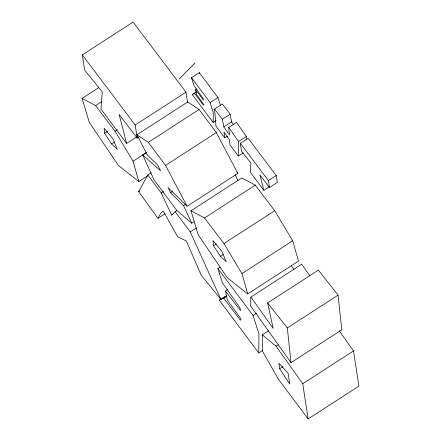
<?xml version="1.0" encoding="UTF-8"?>
<svg xmlns="http://www.w3.org/2000/svg" width="441" height="441" viewBox="0 0 441 441"><rect width="100%" height="100%" fill="white"/><g stroke="black" fill="none" stroke-linecap="round" stroke-linejoin="round"><path stroke-width="0.66" d="M215.952 120.702L213.168 122.504L213.262 112.433L210.125 102.61L191.488 77.704L199.288 72.66L217.926 97.566L220.434 105.427M262.797 350.319L258.762 352.932L258.933 333.953L253.024 315.447L217.898 268.514L220.208 267.02M243.322 152.806L238.305 156.048L238.509 141.539L228.725 127.443L236.525 122.4L246.304 136.495L246.26 139.791M250.879 297.091L250.659 306.076L291.027 362.667L341.786 329.835L338.076 295.134L318.391 270.124L267.632 302.95L273.172 328.363L250.879 297.091L301.644 264.258L310.001 275.983M151.257 172.723L147.801 174.967L138.661 191.653L157.972 218.339L160.221 214.028L163.231 210.98L177.69 236.883L186.35 240.946L201.239 275.261L220.974 299.5L226.74 295.773M179.305 78.961L195.087 62.909M147.801 174.967L161.235 193.075L171.676 215.109L175.149 211.73L176.88 210.611M136.423 137.041L126.622 143.386L100.956 109.092L102.262 91.91L84.661 70.036L82.34 54.882L133.105 22.05L185.975 92.175L187.579 102.643M147.498 175.97L138.843 181.565L118.414 165.441L89.303 122.4L82.098 98.426L98.828 87.61M82.098 98.426L95.631 105.614L101.397 101.888M104.6 133.325L104.104 128.199L112.846 138.755L117.383 149.394L111.529 143.948L104.6 133.325L107.488 131.457M95.631 105.614L115.057 131.214L117.367 129.72M138.943 136.969L137.217 138.088L135.211 125.007L185.975 92.175M111.529 143.948L114.417 142.085M213.168 122.504L192.21 94.495L194.624 93.475L203.406 105.167L203.83 104.583L196.532 94.468L195.501 89.699L196.614 88.977M192.21 94.495L196.107 91.976M194.624 93.475L196.295 92.395M146.798 152.332L142.757 154.945L160.585 170.805L157.487 164.741L147.415 155.177L136.936 134.792L187.701 101.959L199.062 109.506L216.338 132.592L237.87 173.412L187.105 206.245L168.12 187.623L170.546 192.673L183.539 205.655L191.752 223.179L194.057 221.685M136.936 134.792L148.303 142.338L199.062 109.506M210.125 102.61L217.926 97.566M138.843 181.565L133.055 161.252L146.324 152.669M227.589 136.032L224.805 137.835L216.007 126.258L214.585 109.043L222.385 103.999L230.185 114.23L231.63 121.898L233.526 124.588M228.725 127.443L229.518 135.007L223.83 126.942L222.385 119.274L230.185 114.23M223.83 126.942L231.63 121.898M187.105 206.245L165.573 165.419L216.338 132.592M138.661 191.653L139.814 190.903M238.509 141.539L246.304 136.495M161.235 193.075L163.539 191.587M263.856 190.314L250.24 172.117L250.929 162.999L241.591 151.39L240.356 143.347L248.156 138.303L276.215 175.518L277.279 182.458L269.479 187.502L259.87 174.945L263.856 190.314L269.429 186.708M170.546 192.673L172.277 191.554M157.972 218.339L164.895 213.857M183.539 205.655L185.27 204.536M171.676 215.109L172.828 214.365M190.981 210.776L241.745 177.944L255.278 185.137L274.704 210.732L292.703 240.769L298.491 261.083L247.726 293.915L227.297 277.786L198.185 234.75L190.981 210.776L204.514 217.964L223.94 243.564L241.938 273.602L247.726 293.915M204.514 217.964L255.278 185.137M269.479 187.502L268.415 180.562L276.215 175.518M220.974 299.5L190.275 231.938L196.62 227.832M213.488 245.67L212.986 240.543L221.729 251.105L226.266 261.745L220.417 256.298L213.488 245.67L216.371 243.807M223.94 243.564L274.704 210.732M220.417 256.298L223.3 254.429M241.938 273.602L292.703 240.769M258.762 352.932L219.26 300.156L223.819 298.237L240.362 320.26L241.161 319.157L227.407 300.101L225.461 291.115L227.771 289.621M219.26 300.156L223.3 297.543M224.452 296.799L225.61 296.049M223.819 298.237L226.702 296.369M253.024 315.447L256.486 313.209M339.157 330.75L353.517 350.909L358.902 386.118L308.138 418.95L278.464 379.299L262.318 350.931L262.301 334.791L268.646 330.689M291.027 362.667L287.312 327.961L338.076 295.134M262.301 334.791L276.027 346.218L278.332 344.724M279.715 368.753L278.872 363.246L288.05 373.025L289.737 384.034L279.715 368.753L283.177 366.515M308.138 418.95L302.752 383.742L353.517 350.909M191.752 223.179L177.067 210.715L154.058 179.972L142.757 154.945M236.894 172.459L237.87 173.412M267.632 302.95L287.312 327.961M195.501 89.699L203.538 100.096L203.213 98.58L193.897 85.339L191.488 77.704M225.461 291.115L240.61 310.707L239.998 307.846L222.44 282.896L217.898 268.514M137.217 138.088L119.109 114.417L126.622 143.386M214.585 109.043L222.385 119.274M240.356 143.347L268.415 180.562M82.34 54.882L135.211 125.007M238.305 156.048L230.053 145.017L229.397 139.753L223.956 131.909L224.805 137.835M291.126 265.697L293.987 269.517M148.303 142.338L165.573 165.419M175.149 211.73L190.275 231.938M276.027 346.218L302.752 383.742M115.057 131.214L133.055 161.252M235.152 174.636L237.98 180.678M199.288 72.66L199.685 73.934"/></g></svg>
